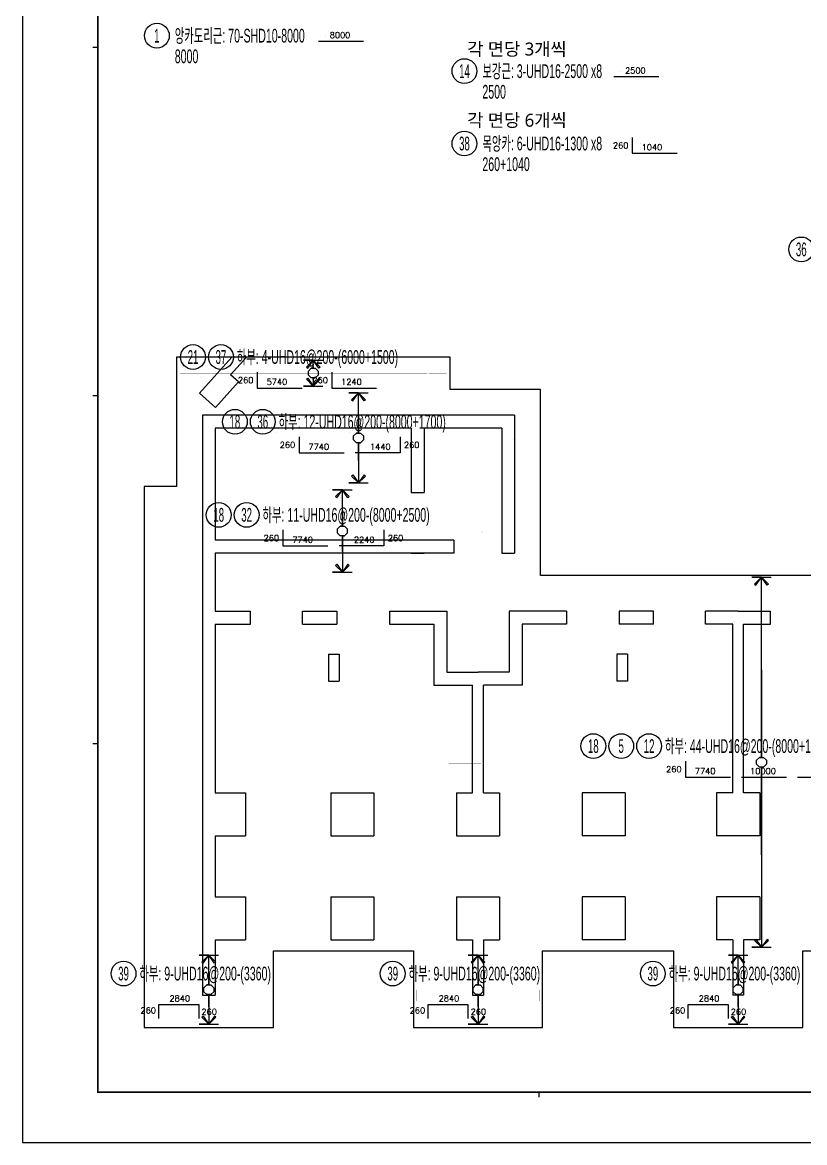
# Model space of a CAD drawing. Header units: millimetres. Extents: x 262481 to 2519995, y -394348 to 364571.
# Drawn here: x 418421 to 436582, y -138554 to -112527 of the extents above; entities that cross this region are included whole.
import ezdxf
from ezdxf.enums import TextEntityAlignment as Align

# ---------------------------------------------------------------- set-up
doc = ezdxf.new("R2010")
doc.units = ezdxf.units.MM
doc.header["$LTSCALE"] = 65
for name, color, linetype in [('DIM', 7, 'Continuous'), ('RP_TAG', 7, 'Continuous'), ('XDIM', 7, 'Continuous'), ('XREBAR', 1, 'Continuous'), ('버림', 8, 'Continuous')]:
    doc.layers.add(name, color=color, linetype=linetype)
doc.layers.add('XTITLE', color=22, linetype='Continuous', lineweight=0)
doc.styles.add('RPWK1', font='arial.ttf', dxfattribs={"bigfont": 'whgtxt.shx'})
doc.styles.add('RPWK2', font='romans.shx', dxfattribs={"bigfont": 'whgtxt.shx'})
doc.styles.add('돋움', font='malgun.ttf')

# ---------------------------------------------------------------- blocks, each defined once
blk = doc.blocks.new('dhs_sheet2e')
at = {"color": 7}
for p, q in [((2996.4, 43498.2), (2796.7, 43498.2)), ((2996.4, 29664.7), (2796.7, 29664.7)), ((2996.4, 15831.2), (2796.7, 15831.2)), ((20500.6, 1997.6), (20500.6, 1797.9))]:
    blk.add_line(p, q, dxfattribs=at)
blk.add_lwpolyline([(84000, 0), (84000, 59329.4), (0, 59329.4), (0, 0)], close=True, dxfattribs=at)
at = {"color": 30, "const_width": 64.9}
blk.add_lwpolyline([(81003.6, 57331.7), (2996.4, 57331.7), (2996.4, 1997.6), (81003.6, 1997.6)], close=True, dxfattribs=at)
blk = doc.blocks.new('xdfndgns')
at = {"color": 3, "linetype": 'ByBlock'}
blk.add_lwpolyline([(16835, 10500), (9200, 10500), (9200, 14825), (7100, 14825), (7100, 15575), (750, 15575), (750, 12575), (0, 12575), (0, 0), (3000, 0), (3000, 1785), (6250, 1785), (6250, 0), (9250, 0), (9250, 1785), (12290, 1785), (12290, 0), (15290, 0), (15290, 1785), (18330, 1785)], dxfattribs=at)
at = {"layer": 'DIM', "color": 5}
for p, q in [((2034, 15575), (1283, 14741)), ((2371, 15575), (2005, 15168)), ((2190, 15001), (2005, 15168)), ((1655, 14407), (2190, 15001)), ((1283, 14741), (1655, 14407)), ((1350, 14225), (1350, 750)), ((8600, 14225), (1350, 14225)), ((8600, 14225), (8600, 11025)), ((6200, 13925), (1650, 13925)), ((1650, 13925), (1650, 11325)), ((6200, 13925), (6200, 12435)), ((8300, 13925), (6500, 13925)), ((6500, 13925), (6500, 12435)), ((8300, 13925), (8300, 11025)), ((6200, 12435), (6500, 12435)), ((7190, 11325), (1650, 11325)), ((7190, 11325), (7190, 11025)), ((7190, 11025), (1650, 11025)), ((1650, 11025), (1650, 9675)), ((6200, 11025), (6500, 11025)), ((8300, 11025), (8600, 11025)), ((1650, 9675), (2465, 9675)), ((2465, 9375), (2465, 9675)), ((3675, 9375), (3675, 9675)), ((3675, 9675), (4475, 9675)), ((4475, 9675), (4475, 9375)), ((5695, 9675), (5695, 9375)), ((5695, 9675), (7025, 9675)), ((7025, 9675), (7025, 8255)), ((9805, 9675), (8475, 9675)), ((8475, 9675), (8475, 8255)), ((9805, 9675), (9805, 9375)), ((11025, 9675), (11025, 9375)), ((11825, 9675), (11025, 9675)), ((11825, 9375), (11825, 9675)), ((13035, 9375), (13035, 9675)), ((13790, 9675), (13035, 9675)), ((13790, 9675), (14545, 9675)), ((14545, 9375), (14545, 9675)), ((1650, 9375), (2465, 9375)), ((1650, 9375), (1650, 5455)), ((3675, 9375), (4475, 9375)), ((5695, 9375), (6725, 9375)), ((6725, 9375), (6725, 7955)), ((9805, 9375), (8775, 9375)), ((8775, 9375), (8775, 7955)), ((11825, 9375), (11025, 9375)), ((13665, 9375), (13035, 9375)), ((13665, 5455), (13665, 9375)), ((13915, 5455), (13915, 9375)), ((13915, 9375), (14545, 9375)), ((4280, 8675), (4280, 8045)), ((4280, 8675), (4530, 8675)), ((4530, 8675), (4530, 8045)), ((10970, 8675), (10970, 8045)), ((11220, 8675), (10970, 8675)), ((11220, 8675), (11220, 8045)), ((7025, 8255), (7750, 8255)), ((8475, 8255), (7750, 8255)), ((4280, 8045), (4530, 8045)), ((6725, 7955), (7625, 7955)), ((7625, 5455), (7625, 7955)), ((7875, 5455), (7875, 7955)), ((8775, 7955), (7875, 7955)), ((11220, 8045), (10970, 8045)), ((1650, 5455), (2350, 5455)), ((2350, 5455), (2350, 4455)), ((4330, 5455), (5330, 5455)), ((4330, 5455), (4330, 4455)), ((5330, 5455), (5330, 4455)), ((7250, 5455), (7625, 5455)), ((7250, 5455), (7250, 4455)), ((7875, 5455), (8250, 5455)), ((8250, 5455), (8250, 4455)), ((11170, 5455), (10170, 5455)), ((10170, 5455), (10170, 4455)), ((11170, 5455), (11170, 4455)), ((13665, 5455), (13290, 5455)), ((13290, 5455), (13290, 4455)), ((14290, 5455), (13915, 5455)), ((14290, 5455), (14290, 4455)), ((1650, 4455), (1650, 3035)), ((1650, 4455), (2350, 4455)), ((4330, 4455), (5330, 4455)), ((7250, 4455), (8250, 4455)), ((11170, 4455), (10170, 4455)), ((14290, 4455), (13290, 4455)), ((1650, 3035), (2350, 3035)), ((2350, 3035), (2350, 2035)), ((4330, 3035), (5330, 3035)), ((4330, 3035), (4330, 2035)), ((5330, 3035), (5330, 2035)), ((7250, 3035), (8250, 3035)), ((7250, 3035), (7250, 2035)), ((8250, 3035), (8250, 2035)), ((11170, 3035), (10170, 3035)), ((10170, 3035), (10170, 2035)), ((11170, 3035), (11170, 2035)), ((14290, 3035), (13290, 3035)), ((13290, 3035), (13290, 2035)), ((14290, 3035), (14290, 2035)), ((1650, 2035), (1650, 750)), ((1650, 2035), (2350, 2035)), ((4330, 2035), (5330, 2035)), ((7250, 2035), (7625, 2035)), ((7625, 2035), (7625, 750)), ((7875, 2035), (7875, 750)), ((7875, 2035), (8250, 2035)), ((11170, 2035), (10170, 2035)), ((13665, 2035), (13290, 2035)), ((13665, 2035), (13665, 750)), ((13915, 2035), (13915, 750)), ((14290, 2035), (13915, 2035)), ((1350, 750), (1650, 750)), ((7625, 750), (7875, 750)), ((13915, 750), (13665, 750))]:
    blk.add_line(p, q, dxfattribs=at)
blk = doc.blocks.new('*U2501', base_point=(421255.7852, -112835.2973))
at = {"layer": 'RP_TAG', "color": 0, "linetype": 'Continuous', "ltscale": 100}
blk.add_circle((421542.7852, -112835.2973), 288, dxfattribs=at)
at = {"layer": 'RP_TAG', "color": 0, "linetype": 'Continuous', "ltscale": 100, "style": 'RPWK1', "width": 0.5}
blk.add_text('1', height=320, dxfattribs=at).set_placement((421542.7852, -112835.2973), align=Align.MIDDLE_CENTER)
at = {"layer": 'RP_TAG', "color": 0, "linetype": 'Continuous', "ltscale": 100, "style": 'RPWK1', "width": 0.55}
for s, p in [('앙카도리근: 70-SHD10-8000', (421958.7852, -112835.2973)), ('8000', (421958.7852, -113315.2973))]:
    blk.add_text(s, height=320, dxfattribs=at).set_placement(p, align=Align.MIDDLE_LEFT)
blk = doc.blocks.new('*U2502', base_point=(428397.7037, -115341.174))
at = {"layer": 'RP_TAG', "color": 0, "linetype": 'Continuous', "ltscale": 100}
blk.add_circle((428684.7037, -115341.174), 288, dxfattribs=at)
at = {"layer": 'RP_TAG', "color": 0, "linetype": 'Continuous', "ltscale": 100, "style": 'RPWK1', "width": 0.5}
blk.add_text('38', height=320, dxfattribs=at).set_placement((428684.7037, -115341.174), align=Align.MIDDLE_CENTER)
at = {"layer": 'RP_TAG', "color": 0, "linetype": 'Continuous', "ltscale": 100, "style": 'RPWK1', "width": 0.55}
for s, p in [('목앙카: 6-UHD16-1300 x8', (429100.7037, -115341.174)), ('260+1040', (429100.7037, -115821.174))]:
    blk.add_text(s, height=320, dxfattribs=at).set_placement(p, align=Align.MIDDLE_LEFT)
blk = doc.blocks.new('*U2503', base_point=(428397.7037, -113659.11))
at = {"layer": 'RP_TAG', "color": 0, "linetype": 'Continuous', "ltscale": 100}
blk.add_circle((428684.7037, -113659.11), 288, dxfattribs=at)
at = {"layer": 'RP_TAG', "color": 0, "linetype": 'Continuous', "ltscale": 100, "style": 'RPWK1', "width": 0.55}
for s, p in [('보강근: 3-UHD16-2500 x8', (429100.7037, -113659.11)), ('2500', (429100.7037, -114139.11))]:
    blk.add_text(s, height=320, dxfattribs=at).set_placement(p, align=Align.MIDDLE_LEFT)
at = {"layer": 'RP_TAG', "color": 0, "linetype": 'Continuous', "ltscale": 100, "style": 'RPWK1', "width": 0.5}
blk.add_text('14', height=320, dxfattribs=at).set_placement((428684.7037, -113659.11), align=Align.MIDDLE_CENTER)
blk = doc.blocks.new('*U2525', base_point=(433260.1434, -129341.8327))
at = {"layer": 'RP_TAG', "color": 0, "linetype": 'Continuous', "ltscale": 100}
for centre in [(431676.1434, -129341.8327), (432324.1434, -129341.8327), (432972.1434, -129341.8327)]:
    blk.add_circle(centre, 288, dxfattribs=at)
at = {"layer": 'RP_TAG', "color": 0, "linetype": 'Continuous', "ltscale": 100, "style": 'RPWK1', "width": 0.5}
for s, p in [('18', (431676.1434, -129341.8327)), ('5', (432324.1434, -129341.8327)), ('12', (432972.1434, -129341.8327))]:
    blk.add_text(s, height=320, dxfattribs=at).set_placement(p, align=Align.MIDDLE_CENTER)
at = {"layer": 'RP_TAG', "color": 0, "linetype": 'Continuous', "ltscale": 100, "style": 'RPWK1', "width": 0.55}
blk.add_text('하부: 44-UHD16@200-(8000+10000x2+3300)', height=320, dxfattribs=at).set_placement((433340.1434, -129341.8327), align=Align.MIDDLE_LEFT)
blk = doc.blocks.new('*U2536', base_point=(424289.8756, -121806.8327))
at = {"layer": 'RP_TAG', "color": 0, "linetype": 'Continuous', "ltscale": 100}
for centre in [(423353.8756, -121806.8327), (424001.8756, -121806.8327)]:
    blk.add_circle(centre, 288, dxfattribs=at)
at = {"layer": 'RP_TAG', "color": 0, "linetype": 'Continuous', "ltscale": 100, "style": 'RPWK1', "width": 0.5}
for s, p in [('18', (423353.8756, -121806.8327)), ('36', (424001.8756, -121806.8327))]:
    blk.add_text(s, height=320, dxfattribs=at).set_placement(p, align=Align.MIDDLE_CENTER)
at = {"layer": 'RP_TAG', "color": 0, "linetype": 'Continuous', "ltscale": 100, "style": 'RPWK1', "width": 0.55}
blk.add_text('하부: 12-UHD16@200-(8000+1700)', height=320, dxfattribs=at).set_placement((424369.8756, -121806.8327), align=Align.MIDDLE_LEFT)
blk = doc.blocks.new('*U2537', base_point=(423914.8756, -123969.3327))
at = {"layer": 'RP_TAG', "color": 0, "linetype": 'Continuous', "ltscale": 100}
for centre in [(422978.8756, -123969.3327), (423626.8756, -123969.3327)]:
    blk.add_circle(centre, 288, dxfattribs=at)
at = {"layer": 'RP_TAG', "color": 0, "linetype": 'Continuous', "ltscale": 100, "style": 'RPWK1', "width": 0.5}
for s, p in [('18', (422978.8756, -123969.3327)), ('32', (423626.8756, -123969.3327))]:
    blk.add_text(s, height=320, dxfattribs=at).set_placement(p, align=Align.MIDDLE_CENTER)
at = {"layer": 'RP_TAG', "color": 0, "linetype": 'Continuous', "ltscale": 100, "style": 'RPWK1', "width": 0.55}
blk.add_text('하부: 11-UHD16@200-(8000+2500)', height=320, dxfattribs=at).set_placement((423994.8756, -123969.3327), align=Align.MIDDLE_LEFT)
blk = doc.blocks.new('*U2547', base_point=(423318.447, -120301.8327))
at = {"layer": 'RP_TAG', "color": 0, "linetype": 'Continuous', "ltscale": 100}
for centre in [(422382.447, -120301.8327), (423030.447, -120301.8327)]:
    blk.add_circle(centre, 288, dxfattribs=at)
at = {"layer": 'RP_TAG', "color": 0, "linetype": 'Continuous', "ltscale": 100, "style": 'RPWK1', "width": 0.5}
for s, p in [('21', (422382.447, -120301.8327)), ('37', (423030.447, -120301.8327))]:
    blk.add_text(s, height=320, dxfattribs=at).set_placement(p, align=Align.MIDDLE_CENTER)
at = {"layer": 'RP_TAG', "color": 0, "linetype": 'Continuous', "ltscale": 100, "style": 'RPWK1', "width": 0.55}
blk.add_text('하부: 4-UHD16@200-(6000+1500)', height=320, dxfattribs=at).set_placement((423398.447, -120301.8327), align=Align.MIDDLE_LEFT)
blk = doc.blocks.new('*U2575', base_point=(436792.822, -117801.8327))
at = {"layer": 'RP_TAG', "color": 0, "linetype": 'Continuous', "ltscale": 100}
blk.add_circle((436504.822, -117801.8327), 288, dxfattribs=at)
at = {"layer": 'RP_TAG', "color": 0, "linetype": 'Continuous', "ltscale": 100, "style": 'RPWK1', "width": 0.5}
blk.add_text('36', height=320, dxfattribs=at).set_placement((436504.822, -117801.8327), align=Align.MIDDLE_CENTER)
at = {"layer": 'RP_TAG', "color": 0, "linetype": 'Continuous', "ltscale": 100, "style": 'RPWK1', "width": 0.55}
blk.add_text('하부: 14-UHD16@200-(1700x2)', height=320, dxfattribs=at).set_placement((436872.822, -117801.8327), align=Align.MIDDLE_LEFT)
blk = doc.blocks.new('*U2598', base_point=(421056.7506, -134626.8327))
at = {"layer": 'RP_TAG', "color": 0, "linetype": 'Continuous', "ltscale": 100}
blk.add_circle((420768.7506, -134626.8327), 288, dxfattribs=at)
at = {"layer": 'RP_TAG', "color": 0, "linetype": 'Continuous', "ltscale": 100, "style": 'RPWK1', "width": 0.5}
blk.add_text('39', height=320, dxfattribs=at).set_placement((420768.7506, -134626.8327), align=Align.MIDDLE_CENTER)
at = {"layer": 'RP_TAG', "color": 0, "linetype": 'Continuous', "ltscale": 100, "style": 'RPWK1', "width": 0.55}
blk.add_text('하부: 9-UHD16@200-(3360)', height=320, dxfattribs=at).set_placement((421136.7506, -134626.8327), align=Align.MIDDLE_LEFT)
blk = doc.blocks.new('*U2599', base_point=(427306.7506, -134626.8327))
at = {"layer": 'RP_TAG', "color": 0, "linetype": 'Continuous', "ltscale": 100}
blk.add_circle((427018.7506, -134626.8327), 288, dxfattribs=at)
at = {"layer": 'RP_TAG', "color": 0, "linetype": 'Continuous', "ltscale": 100, "style": 'RPWK1', "width": 0.5}
blk.add_text('39', height=320, dxfattribs=at).set_placement((427018.7506, -134626.8327), align=Align.MIDDLE_CENTER)
at = {"layer": 'RP_TAG', "color": 0, "linetype": 'Continuous', "ltscale": 100, "style": 'RPWK1', "width": 0.55}
blk.add_text('하부: 9-UHD16@200-(3360)', height=320, dxfattribs=at).set_placement((427386.7506, -134626.8327), align=Align.MIDDLE_LEFT)
blk = doc.blocks.new('*U2600', base_point=(433346.7506, -134626.8327))
at = {"layer": 'RP_TAG', "color": 0, "linetype": 'Continuous', "ltscale": 100}
blk.add_circle((433058.7506, -134626.8327), 288, dxfattribs=at)
at = {"layer": 'RP_TAG', "color": 0, "linetype": 'Continuous', "ltscale": 100, "style": 'RPWK1', "width": 0.5}
blk.add_text('39', height=320, dxfattribs=at).set_placement((433058.7506, -134626.8327), align=Align.MIDDLE_CENTER)
at = {"layer": 'RP_TAG', "color": 0, "linetype": 'Continuous', "ltscale": 100, "style": 'RPWK1', "width": 0.55}
blk.add_text('하부: 9-UHD16@200-(3360)', height=320, dxfattribs=at).set_placement((433426.7506, -134626.8327), align=Align.MIDDLE_LEFT)

msp = doc.modelspace()

# ---------------------------------------------------------------- linework, layer by layer
at = {"layer": 'RP_TAG', "color": 250, "linetype": 'Continuous', "ltscale": 100}
for p, q in [((425448.2, -112835.3), (425448.2, -112835.3)), ((432304.2, -113659.1), (432304.2, -113659.1)), ((432774.6, -115341.2), (432774.6, -115341.2)), ((423318.4, -120541.8), (423318.5, -120541.8)), ((425047.7, -120541.8), (425047.7, -120541.8)), ((424289.9, -122046.8), (424289.9, -122046.8)), ((426019.1, -122046.8), (426019.2, -122046.8)), ((423914.9, -124209.3), (423914.9, -124209.3)), ((425644.1, -124209.3), (425644.2, -124209.3)), ((433260.1, -129581.8), (433260.2, -129581.8)), ((434989.4, -129581.8), (434989.4, -129581.8)), ((436291.5, -129581.8), (436291.5, -129581.8)), ((421056.8, -134866.8), (421056.8, -134866.8)), ((427306.8, -134866.8), (427306.8, -134866.8)), ((433346.8, -134866.8), (433346.8, -134866.8))]:
    msp.add_line(p, q, dxfattribs=at)
at = {"layer": 'RP_TAG', "color": 1, "linetype": 'Continuous', "ltscale": 100}
for points in [[(425297.8, -112962), (426340.7, -112962)], [(432153.8, -113785.8), (433196.6, -113785.8)], [(432581.2, -115199.5), (432581.2, -115568.8), (433623.8, -115568.8)], [(423873.8, -120652.5), (423873.8, -121021.8), (424916.5, -121021.8)], [(425603.1, -120652.5), (425603.1, -121021.8), (426645.8, -121021.8)], [(424845.3, -122157.5), (424845.3, -122526.8), (425887.9, -122526.8)], [(427189.8, -122157.5), (427189.8, -122526.8), (426147.1, -122526.8)], [(424470.3, -124320), (424470.3, -124689.3), (425512.9, -124689.3)], [(426814.8, -124320), (426814.8, -124689.3), (425772.1, -124689.3)], [(433815.5, -129692.5), (433815.5, -130061.8), (434858.2, -130061.8)], [(435117.4, -130061.8), (436160.3, -130061.8)], [(436419.5, -130061.8), (437462.4, -130061.8)], [(421592.2, -135667.4), (421592.2, -135346.8), (422514.1, -135346.8), (422514.1, -135667.4)], [(427842.2, -135667.4), (427842.2, -135346.8), (428764.1, -135346.8), (428764.1, -135667.4)], [(433882.2, -135667.4), (433882.2, -135346.8), (434804.1, -135346.8), (434804.1, -135667.4)]]:
    msp.add_lwpolyline(points, dxfattribs=at)
at = {"layer": 'XDIM', "color": 4, "linetype": 'Continuous', "elevation": -1.5}
for points in [[(425174.1, -120526.8), (425174.1, -120564.3), (425127.5, -120564.3), (425220.7, -120564.3), (425286.6, -120630.2), (425286.6, -120723.4), (425220.7, -120789.3), (425127.5, -120789.3), (425061.6, -120723.4), (425061.6, -120630.2), (425127.5, -120564.3), (425174.1, -120564.3), (425174.1, -120526.8), (425174.1, -120526.8), (425174.1, -120376.8), (425333.2, -120535.9), (425303.1, -120561.1), (425174.1, -120376.8), (425015, -120535.9), (425045, -120561.1), (425174.1, -120376.8), (424949.1, -120376.8), (425399.1, -120376.8)], [(425174.1, -120826.8), (425174.1, -120789.3), (425220.7, -120789.3), (425127.5, -120789.3), (425061.6, -120723.4), (425061.6, -120630.2), (425127.5, -120564.3), (425220.7, -120564.3), (425286.6, -120630.2), (425286.6, -120723.4), (425220.7, -120789.3), (425174.1, -120789.3), (425174.1, -120826.8), (425174.1, -120826.8), (425174.1, -120976.8), (425015, -120817.7), (425045, -120792.5), (425174.1, -120976.8), (425333.2, -120817.7), (425303.1, -120792.5), (425174.1, -120976.8), (424949.1, -120976.8), (425399.1, -120976.8)], [(426224.1, -121659.3), (426224.1, -122069.3), (426177.5, -122069.3), (426270.7, -122069.3), (426336.6, -122135.2), (426336.6, -122228.4), (426270.7, -122294.3), (426177.5, -122294.3), (426111.6, -122228.4), (426111.6, -122135.2), (426177.5, -122069.3), (426224.1, -122069.3), (426224.1, -121659.3), (426224.1, -121659.3), (426224.1, -121136.8), (426383.2, -121295.9), (426353.1, -121321.1), (426224.1, -121136.8), (426065, -121295.9), (426095, -121321.1), (426224.1, -121136.8), (425999.1, -121136.8), (426449.1, -121136.8)], [(426224.1, -122704.3), (426224.1, -122294.3), (426270.7, -122294.3), (426177.5, -122294.3), (426111.6, -122228.4), (426111.6, -122135.2), (426177.5, -122069.3), (426270.7, -122069.3), (426336.6, -122135.2), (426336.6, -122228.4), (426270.7, -122294.3), (426224.1, -122294.3), (426224.1, -122704.3), (426224.1, -122704.3), (426224.1, -123226.8), (426065, -123067.7), (426095, -123042.5), (426224.1, -123226.8), (426383.2, -123067.7), (426353.1, -123042.5), (426224.1, -123226.8), (425999.1, -123226.8), (426449.1, -123226.8)]]:
    msp.add_lwpolyline(points, dxfattribs=at)
at = {"layer": 'XDIM', "color": 4, "linetype": 'Continuous', "ltscale": 4.61403e-316, "elevation": -1.5}
for points in [[(425849.1, -123865.6), (425849.1, -124231.8), (425802.5, -124231.8), (425895.7, -124231.8), (425961.6, -124297.7), (425961.6, -124390.9), (425895.7, -124456.8), (425802.5, -124456.8), (425736.6, -124390.9), (425736.6, -124297.7), (425802.5, -124231.8), (425849.1, -124231.8), (425849.1, -123865.6), (425849.1, -123865.6), (425849.1, -123386.8), (426008.2, -123545.9), (425978.1, -123571.1), (425849.1, -123386.8), (425690, -123545.9), (425720, -123571.1), (425849.1, -123386.8), (425624.1, -123386.8), (426074.1, -123386.8)], [(425849.1, -124823.1), (425849.1, -124456.8), (425895.7, -124456.8), (425802.5, -124456.8), (425736.6, -124390.9), (425736.6, -124297.7), (425802.5, -124231.8), (425895.7, -124231.8), (425961.6, -124297.7), (425961.6, -124390.9), (425895.7, -124456.8), (425849.1, -124456.8), (425849.1, -124823.1), (425849.1, -124823.1), (425849.1, -125301.8), (425690, -125142.7), (425720, -125117.5), (425849.1, -125301.8), (426008.2, -125142.7), (425978.1, -125117.5), (425849.1, -125301.8), (425624.1, -125301.8), (426074.1, -125301.8)]]:
    msp.add_lwpolyline(points, dxfattribs=at)
at = {"layer": 'XDIM', "color": 4, "linetype": 'Continuous', "ltscale": 2.21324e-311, "elevation": -1.5}
for points in [[(435581.6, -127566.8), (435581.6, -129604.3), (435535, -129604.3), (435628.2, -129604.3), (435694.1, -129670.2), (435694.1, -129763.4), (435628.2, -129829.3), (435535, -129829.3), (435469.1, -129763.4), (435469.1, -129670.2), (435535, -129604.3), (435581.6, -129604.3), (435581.6, -127566.8), (435581.6, -127566.8), (435581.6, -125416.8), (435740.7, -125575.9), (435710.6, -125601.1), (435581.6, -125416.8), (435422.5, -125575.9), (435452.5, -125601.1), (435581.6, -125416.8), (435356.6, -125416.8), (435806.6, -125416.8)], [(435581.6, -131866.8), (435581.6, -129829.3), (435628.2, -129829.3), (435535, -129829.3), (435469.1, -129763.4), (435469.1, -129670.2), (435535, -129604.3), (435628.2, -129604.3), (435694.1, -129670.2), (435694.1, -129763.4), (435628.2, -129829.3), (435581.6, -129829.3), (435581.6, -131866.8), (435581.6, -131866.8), (435581.6, -134016.8), (435422.5, -133857.7), (435452.5, -133832.5), (435581.6, -134016.8), (435740.7, -133857.7), (435710.6, -133832.5), (435581.6, -134016.8), (435356.6, -134016.8), (435806.6, -134016.8)], [(422749.1, -134601.8), (422749.1, -134889.3), (422702.5, -134889.3), (422795.7, -134889.3), (422861.6, -134955.2), (422861.6, -135048.4), (422795.7, -135114.3), (422702.5, -135114.3), (422636.6, -135048.4), (422636.6, -134955.2), (422702.5, -134889.3), (422749.1, -134889.3), (422749.1, -134601.8), (422749.1, -134601.8), (422749.1, -134201.8), (422908.2, -134360.9), (422878.1, -134386.1), (422749.1, -134201.8), (422590, -134360.9), (422620, -134386.1), (422749.1, -134201.8), (422524.1, -134201.8), (422974.1, -134201.8)], [(428999.1, -134601.8), (428999.1, -134889.3), (428952.5, -134889.3), (429045.7, -134889.3), (429111.6, -134955.2), (429111.6, -135048.4), (429045.7, -135114.3), (428952.5, -135114.3), (428886.6, -135048.4), (428886.6, -134955.2), (428952.5, -134889.3), (428999.1, -134889.3), (428999.1, -134601.8), (428999.1, -134601.8), (428999.1, -134201.8), (429158.2, -134360.9), (429128.1, -134386.1), (428999.1, -134201.8), (428840, -134360.9), (428870, -134386.1), (428999.1, -134201.8), (428774.1, -134201.8), (429224.1, -134201.8)], [(435039.1, -134601.8), (435039.1, -134889.3), (434992.5, -134889.3), (435085.7, -134889.3), (435151.6, -134955.2), (435151.6, -135048.4), (435085.7, -135114.3), (434992.5, -135114.3), (434926.6, -135048.4), (434926.6, -134955.2), (434992.5, -134889.3), (435039.1, -134889.3), (435039.1, -134601.8), (435039.1, -134601.8), (435039.1, -134201.8), (435198.2, -134360.9), (435168.1, -134386.1), (435039.1, -134201.8), (434880, -134360.9), (434910, -134386.1), (435039.1, -134201.8), (434814.1, -134201.8), (435264.1, -134201.8)], [(422749.1, -135401.8), (422749.1, -135114.3), (422795.7, -135114.3), (422702.5, -135114.3), (422636.6, -135048.4), (422636.6, -134955.2), (422702.5, -134889.3), (422795.7, -134889.3), (422861.6, -134955.2), (422861.6, -135048.4), (422795.7, -135114.3), (422749.1, -135114.3), (422749.1, -135401.8), (422749.1, -135401.8), (422749.1, -135801.8), (422590, -135642.7), (422620, -135617.5), (422749.1, -135801.8), (422908.2, -135642.7), (422878.1, -135617.5), (422749.1, -135801.8), (422524.1, -135801.8), (422974.1, -135801.8)], [(428999.1, -135401.8), (428999.1, -135114.3), (429045.7, -135114.3), (428952.5, -135114.3), (428886.6, -135048.4), (428886.6, -134955.2), (428952.5, -134889.3), (429045.7, -134889.3), (429111.6, -134955.2), (429111.6, -135048.4), (429045.7, -135114.3), (428999.1, -135114.3), (428999.1, -135401.8), (428999.1, -135401.8), (428999.1, -135801.8), (428840, -135642.7), (428870, -135617.5), (428999.1, -135801.8), (429158.2, -135642.7), (429128.1, -135617.5), (428999.1, -135801.8), (428774.1, -135801.8), (429224.1, -135801.8)], [(435039.1, -135401.8), (435039.1, -135114.3), (435085.7, -135114.3), (434992.5, -135114.3), (434926.6, -135048.4), (434926.6, -134955.2), (434992.5, -134889.3), (435085.7, -134889.3), (435151.6, -134955.2), (435151.6, -135048.4), (435085.7, -135114.3), (435039.1, -135114.3), (435039.1, -135401.8), (435039.1, -135401.8), (435039.1, -135801.8), (434880, -135642.7), (434910, -135617.5), (435039.1, -135801.8), (435198.2, -135642.7), (435168.1, -135617.5), (435039.1, -135801.8), (434814.1, -135801.8), (435264.1, -135801.8)]]:
    msp.add_lwpolyline(points, dxfattribs=at)
at = {"layer": 'XREBAR', "color": 171, "linetype": 'Continuous', "const_width": 1}
for points in [[(422079.1, -120936.8), (422079.1, -120676.8), (427819.1, -120676.8), (427819.1, -120676.8)], [(427029.1, -120714.3), (427029.1, -120714.3), (427819.1, -120714.3), (427837.8, -120709.3), (427851.6, -120695.6), (427856.6, -120676.8), (428269.1, -120676.8), (428269.1, -120936.8)], [(422079.1, -122441.8), (422079.1, -122181.8), (429819.1, -122181.8), (429819.1, -122181.8)], [(428929.1, -122219.3), (428929.1, -122219.3), (429819.1, -122219.3), (429837.8, -122214.3), (429851.6, -122200.6), (429856.6, -122181.8), (430369.1, -122181.8), (430369.1, -122441.8)]]:
    msp.add_lwpolyline(points, dxfattribs=at)
at = {"layer": 'XREBAR', "color": 171, "linetype": 'Continuous', "ltscale": 4.61403e-316, "const_width": 1}
for points in [[(421329.1, -124604.3), (421329.1, -124344.3), (429069.1, -124344.3), (429069.1, -124344.3)], [(428129.1, -124381.8), (428129.1, -124381.8), (429069.1, -124381.8), (429087.8, -124376.8), (429101.6, -124363.1), (429106.6, -124344.3), (430369.1, -124344.3), (430369.1, -124604.3)]]:
    msp.add_lwpolyline(points, dxfattribs=at)
at = {"layer": 'XREBAR', "color": 171, "linetype": 'Continuous', "ltscale": 2.21324e-311, "const_width": 1}
for points in [[(421329.1, -129976.8), (421329.1, -129716.8), (429069.1, -129716.8), (429069.1, -129716.8)], [(428319.1, -129754.3), (428319.1, -129754.3), (429069.1, -129754.3), (429087.8, -129749.3), (429101.6, -129735.6), (429106.6, -129716.8), (438319.1, -129716.8), (438319.1, -129716.8)], [(421329.1, -135261.8), (421329.1, -135001.8), (424169.1, -135001.8), (424169.1, -135261.8)], [(427579.1, -135261.8), (427579.1, -135001.8), (430419.1, -135001.8), (430419.1, -135261.8)], [(433619.1, -135261.8), (433619.1, -135001.8), (436459.1, -135001.8), (436459.1, -135261.8)]]:
    msp.add_lwpolyline(points, dxfattribs=at)

# ---------------------------------------------------------------- block references
at = {"color": 255, "xscale": 0.5849999991953608, "yscale": 0.5849999991953608, "zscale": 0.5849999991953608}
msp.add_blockref('dhs_sheet2e', (418420.9, -138554.4), dxfattribs=at)
at = {"layer": 'RP_TAG', "color": 30, "linetype": 'Continuous', "ltscale": 1.446e-317}
msp.add_blockref('*U2501', (421255.8, -112835.3), dxfattribs=at)
at = {"layer": 'RP_TAG', "color": 171, "linetype": 'Continuous', "ltscale": 1.446e-317}
for name, p in [('*U2503', (428397.7, -113659.1)), ('*U2502', (428397.7, -115341.2)), ('*U2575', (436792.8, -117801.8)), ('*U2547', (423318.4, -120301.8)), ('*U2536', (424289.9, -121806.8)), ('*U2537', (423914.9, -123969.3)), ('*U2525', (433260.1, -129341.8)), ('*U2598', (421056.8, -134626.8)), ('*U2599', (427306.8, -134626.8)), ('*U2600', (433346.8, -134626.8))]:
    msp.add_blockref(name, p, dxfattribs=at)
at = {"layer": '버림'}
msp.add_blockref('xdfndgns', (421249.1, -135881.8), dxfattribs=at)

# ---------------------------------------------------------------- texts
at = {"layer": 'RP_TAG', "color": 2, "linetype": 'Continuous', "ltscale": 100, "style": 'RPWK2'}
for s, p in [('8000', (425796.4, -112934)), ('2500', (432652.3, -113757.8)), ('1040', (433039, -115539.6)), ('5740', (424331.7, -120992.6)), ('1240', (426060.9, -120992.6)), ('7740', (425303.1, -122497.6)), ('7740', (424928.1, -124660.1)), ('7740', (434273.4, -130032.6)), ('10000', (435616, -130033.8)), ('2840', (422074.6, -135316)), ('2840', (428324.6, -135316)), ('2840', (434364.6, -135316))]:
    msp.add_text(s, height=139.38, dxfattribs=at).set_placement(p, align=Align.BOTTOM_CENTER)
for p in [(432490.8, -115498.3), (423783.5, -120951.3), (425512.8, -120951.3), (424755, -122456.3), (424380, -124618.8), (433725.2, -129991.3)]:
    msp.add_text('260', height=139.38, dxfattribs=at).set_placement(p, align=Align.BOTTOM_RIGHT)
for s, p in [('1440', (426732, -122497.6)), ('2240', (426357, -124660.1))]:
    msp.add_text(s, height=139.38, rotation=359.99998, dxfattribs=at).set_placement(p, align=Align.BOTTOM_CENTER)
for p in [(427280.1, -122456.3), (426905.1, -124618.8)]:
    msp.add_text('260', height=139.38, rotation=359.99998, dxfattribs=at).set_placement(p, align=Align.BOTTOM_LEFT)
for p in [(421521.8, -135483.5), (427771.8, -135483.5), (433811.8, -135483.5)]:
    msp.add_text('260', height=139.38, dxfattribs=at).set_placement(p, align=Align.MIDDLE_RIGHT)
for p in [(422578.2, -135515), (428828.2, -135515), (434868.2, -135515)]:
    msp.add_text('260', height=139.38, dxfattribs=at).set_placement(p, align=Align.MIDDLE_LEFT)
at = {"layer": 'XTITLE', "color": 2, "style": '돋움'}
for s, p in [('각 면당 3개씩', (428749.2, -113145.8)), ('각 면당 6개씩', (428749.2, -114800.6))]:
    msp.add_text(s, height=300, dxfattribs=at).set_placement(p, align=Align.MIDDLE_LEFT)

doc.saveas('drawing.dxf')
